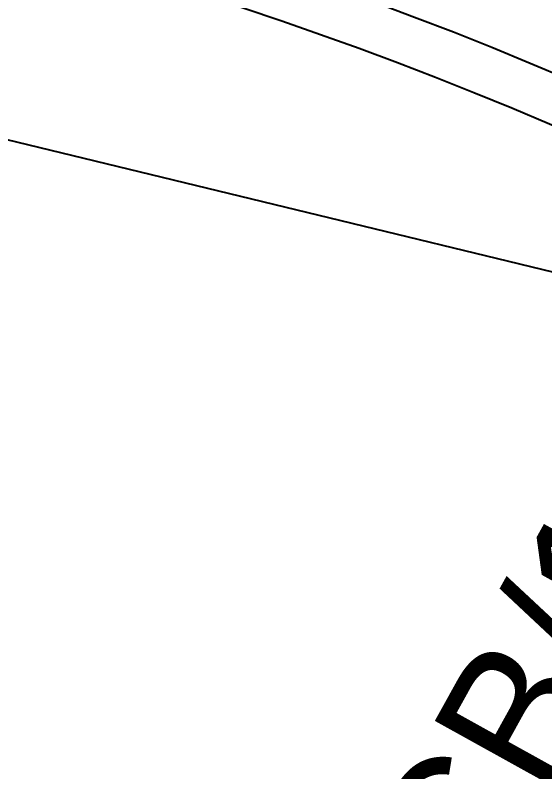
# Model space of a CAD drawing. Extents: x 421500 to 422711, y 436000 to 437000.
# Drawn here: x 421986.808 to 421988.171, y 436505.225 to 436507.171 of the extents above; entities that cross this region are included whole.
import ezdxf

# ---------------------------------------------------------------- set-up
doc = ezdxf.new("R2010")
doc.units = 0
for name, color, linetype in [('716709-ExBase$0$XC-LCCCarriageway', 251, 'Continuous'), ('Pr-Kerb', 2, 'Continuous'), ('Pr-KerbEdge', 8, 'Continuous'), ('XREF UTC_716709_AJB_1b$0$du-UTCTEXT', 42, 'Continuous')]:
    doc.layers.add(name, color=color, linetype=linetype)
doc.styles.add('XREF UTC_716709_AJB_1b$0$Standard', font='txt')

msp = doc.modelspace()

# ---------------------------------------------------------------- linework, layer by layer
at = {"layer": '716709-ExBase$0$XC-LCCCarriageway', "flags": 128}
msp.add_lwpolyline([(421998.3395, 436496.3839), (421999.3069, 436497.9904), (421999.5446, 436498.5787), (421999.5178, 436499.2127), (421999.0501, 436499.9659), (421994.9123, 436502.7796), (421992.9383, 436504.0722), (421991.0726, 436505.3778), (421988.9972, 436506.3148), (421986.784, 436506.8509), (421983.8538, 436506.9793), (421981.0011, 436506.2974), (421979.7188, 436505.6118), (421978.5589, 436504.7347), (421978.0936, 436503.9249)], dxfattribs=at)
msp.add_lwpolyline([(421998.3395, 436496.3839), (421999.3069, 436497.9904), (421999.5446, 436498.5787), (421999.5178, 436499.2127), (421999.0501, 436499.9659), (421994.9123, 436502.7796), (421992.9383, 436504.0722), (421991.0726, 436505.3778), (421988.9972, 436506.3148), (421986.784, 436506.8509), (421983.8538, 436506.9793), (421981.0011, 436506.2974), (421979.7188, 436505.6118), (421978.5589, 436504.7347), (421978.0936, 436503.9249)], dxfattribs=at)
at = {"layer": 'Pr-Kerb', "flags": 128}
msp.add_lwpolyline([(421998.1482, 436496.0452), (421998.1749, 436496.0924), (421998.3395, 436496.3839), (421998.7809, 436497.1169, 0.410473), (421997.791, 436501.2144), (421989.5639, 436506.3127, 0.172711), (421983.0068, 436507.729, 0.234125), (421978.5783, 436504.7684), (421978.0936, 436503.9249)], format="xyb", dxfattribs=at)
at = {"layer": 'Pr-KerbEdge', "flags": 128}
msp.add_lwpolyline([(421998.0394, 436496.1066), (421998.0661, 436496.1538), (421998.2315, 436496.4469), (421998.6738, 436497.1813, 0.410473), (421997.7252, 436501.1082), (421989.4981, 436506.2064, 0.172711), (421983.0229, 436507.605, 0.234125), (421978.6867, 436504.7061), (421978.202, 436503.8626)], format="xyb", dxfattribs=at)
at = {"layer": 'Pr-KerbEdge'}
msp.add_arc((422086.9238, 436454.9562), 118.125, 133.732121, 133.732121, dxfattribs=at)

# ---------------------------------------------------------------- texts
at = {"layer": 'XREF UTC_716709_AJB_1b$0$du-UTCTEXT', "style": 'XREF UTC_716709_AJB_1b$0$Standard'}
msp.add_text('CB/1', height=0.36, rotation=61, dxfattribs=at).set_placement((421988.015, 436504.8434))

doc.saveas('drawing.dxf')
